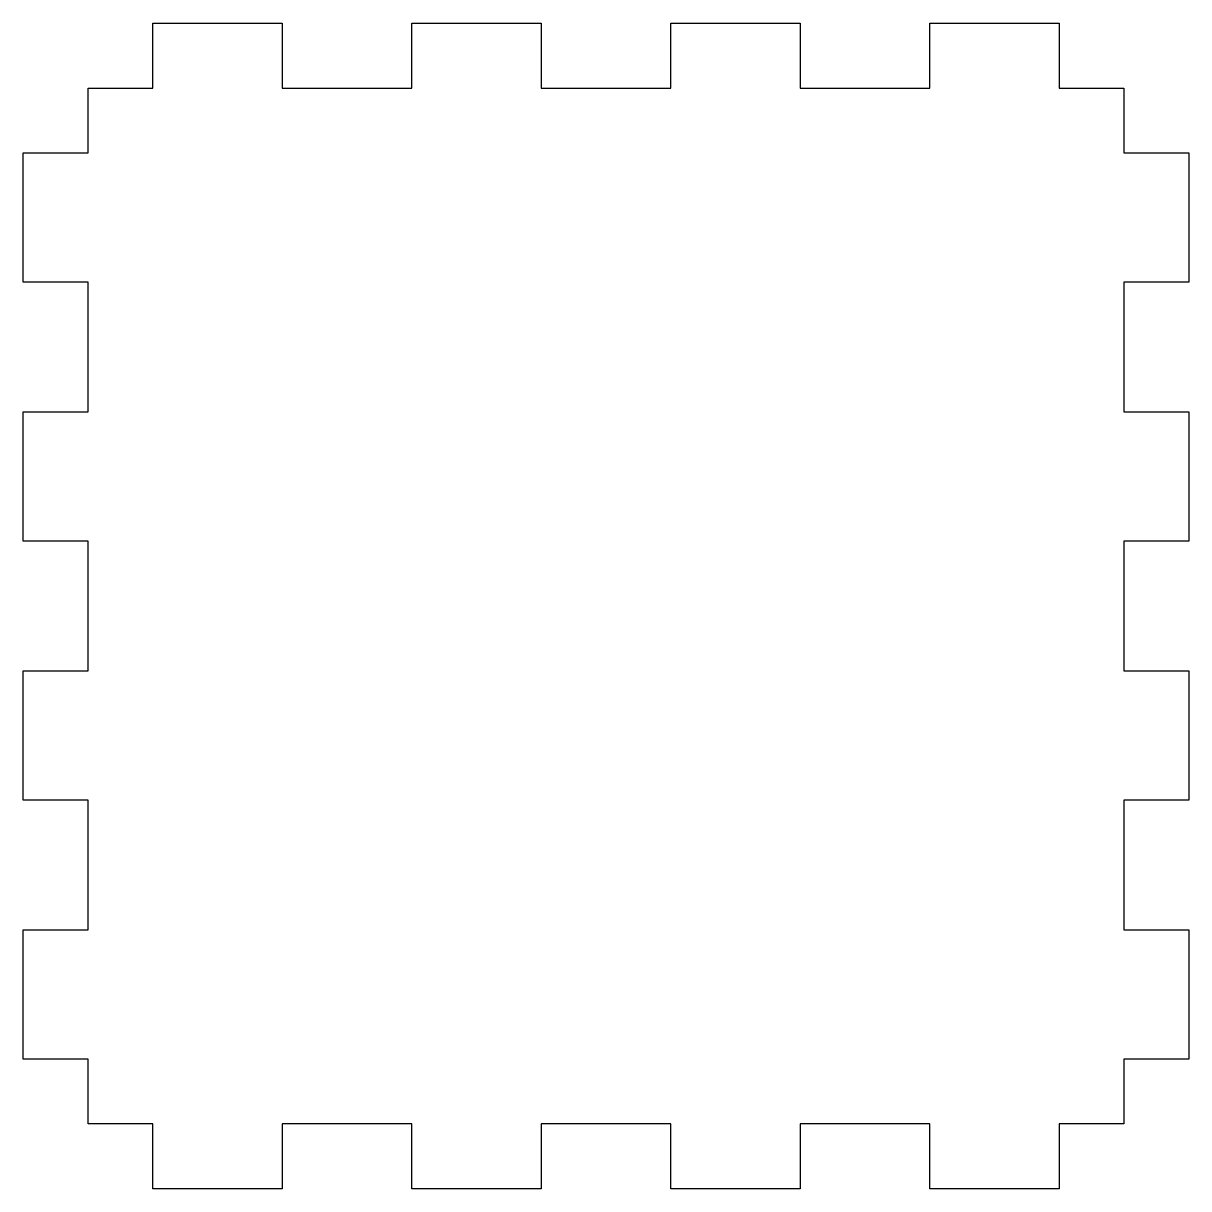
# Model space of a CAD drawing. Header units: millimetres. Extents: x 0 to 90, y -90 to 0.
import ezdxf

# ---------------------------------------------------------------- set-up
doc = ezdxf.new("R2010")
doc.units = ezdxf.units.MM
doc.layers.get('0').update_dxf_attribs({"linetype": 'CONTINUOUS'})

msp = doc.modelspace()

# ---------------------------------------------------------------- linework, layer by layer
msp.add_lwpolyline([(50, -5), (50, 0), (60, 0), (60, -5), (70, -5), (70, 0), (80, 0), (80, -5), (85, -5), (85, -10), (90, -10), (90, -20), (85, -20), (85, -30), (90, -30), (90, -40), (85, -40), (85, -50), (90, -50), (90, -60), (85, -60), (85, -70), (90, -70), (90, -80), (85, -80), (85, -85), (80, -85), (80, -90), (70, -90), (70, -85), (60, -85), (60, -90), (50, -90), (50, -85), (40, -85), (40, -90), (30, -90), (30, -85), (20, -85), (20, -90), (10, -90), (10, -85), (5, -85), (5, -80), (0, -80), (0, -70), (5, -70), (5, -60), (0, -60), (0, -50), (5, -50), (5, -40), (0, -40), (0, -30), (5, -30), (5, -20), (0, -20), (0, -10), (5, -10), (5, -5), (10, -5), (10, 0), (20, 0), (20, -5), (30, -5), (30, 0), (40, 0), (40, -5)], close=True)

doc.saveas('drawing.dxf')
